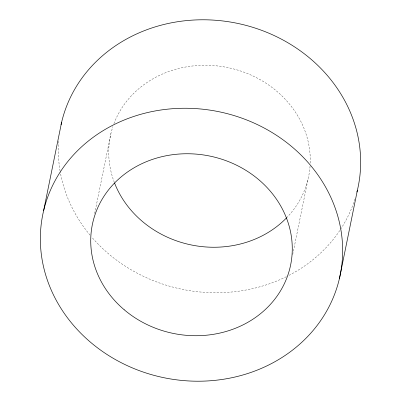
<?xml version="1.0" encoding="UTF-8"?>
<svg xmlns="http://www.w3.org/2000/svg" width="401" height="401" viewBox="0 0 401 401"><rect width="100%" height="100%" fill="white"/><g stroke="black" fill="none" stroke-linecap="round" stroke-linejoin="round"><path stroke-width="0.3" stroke-dasharray="2 1.5" d="M94.641 213.553L110.902 133.623M292.705 254.565L308.098 178.901M354.925 199.152A151.758 135.814 11.5 0 1 288.645 275.537M286.394 276.67A151.758 135.814 11.5 0 1 91.644 237.021M90.045 235.126A151.758 135.814 11.5 0 1 60.19 171.643M60.085 171.026A151.758 135.814 11.5 0 1 58.782 140.014M310.048 166.204A101.172 90.541 11.5 0 1 287.076 217.322M114.34 182.44A101.172 90.541 11.5 0 1 112.912 126.571M113.939 123.668A101.172 90.541 11.5 0 1 227.302 67.488A101.172 90.541 11.5 0 1 310.219 163.142"/><path stroke-width="0.6" d="M43.604 210.776L61.604 122.305M339.396 278.695A151.758 135.814 11.5 0 0 144.586 113.277A151.758 135.814 11.5 0 0 90.516 342.233A151.758 135.814 11.5 0 0 339.396 278.695L357.396 190.224M61.062 124.706A151.758 135.814 11.5 0 1 240.384 24A151.758 135.814 11.5 0 1 356.96 192.014M286.65 217.763A101.172 90.541 11.5 0 1 191.608 245.021A101.172 90.541 11.5 0 1 114.561 183.016M124.18 309.737A101.172 90.541 11.5 0 0 290.098 267.377A101.172 90.541 11.5 0 0 160.225 157.097A101.172 90.541 11.5 0 0 124.18 309.737"/></g></svg>
